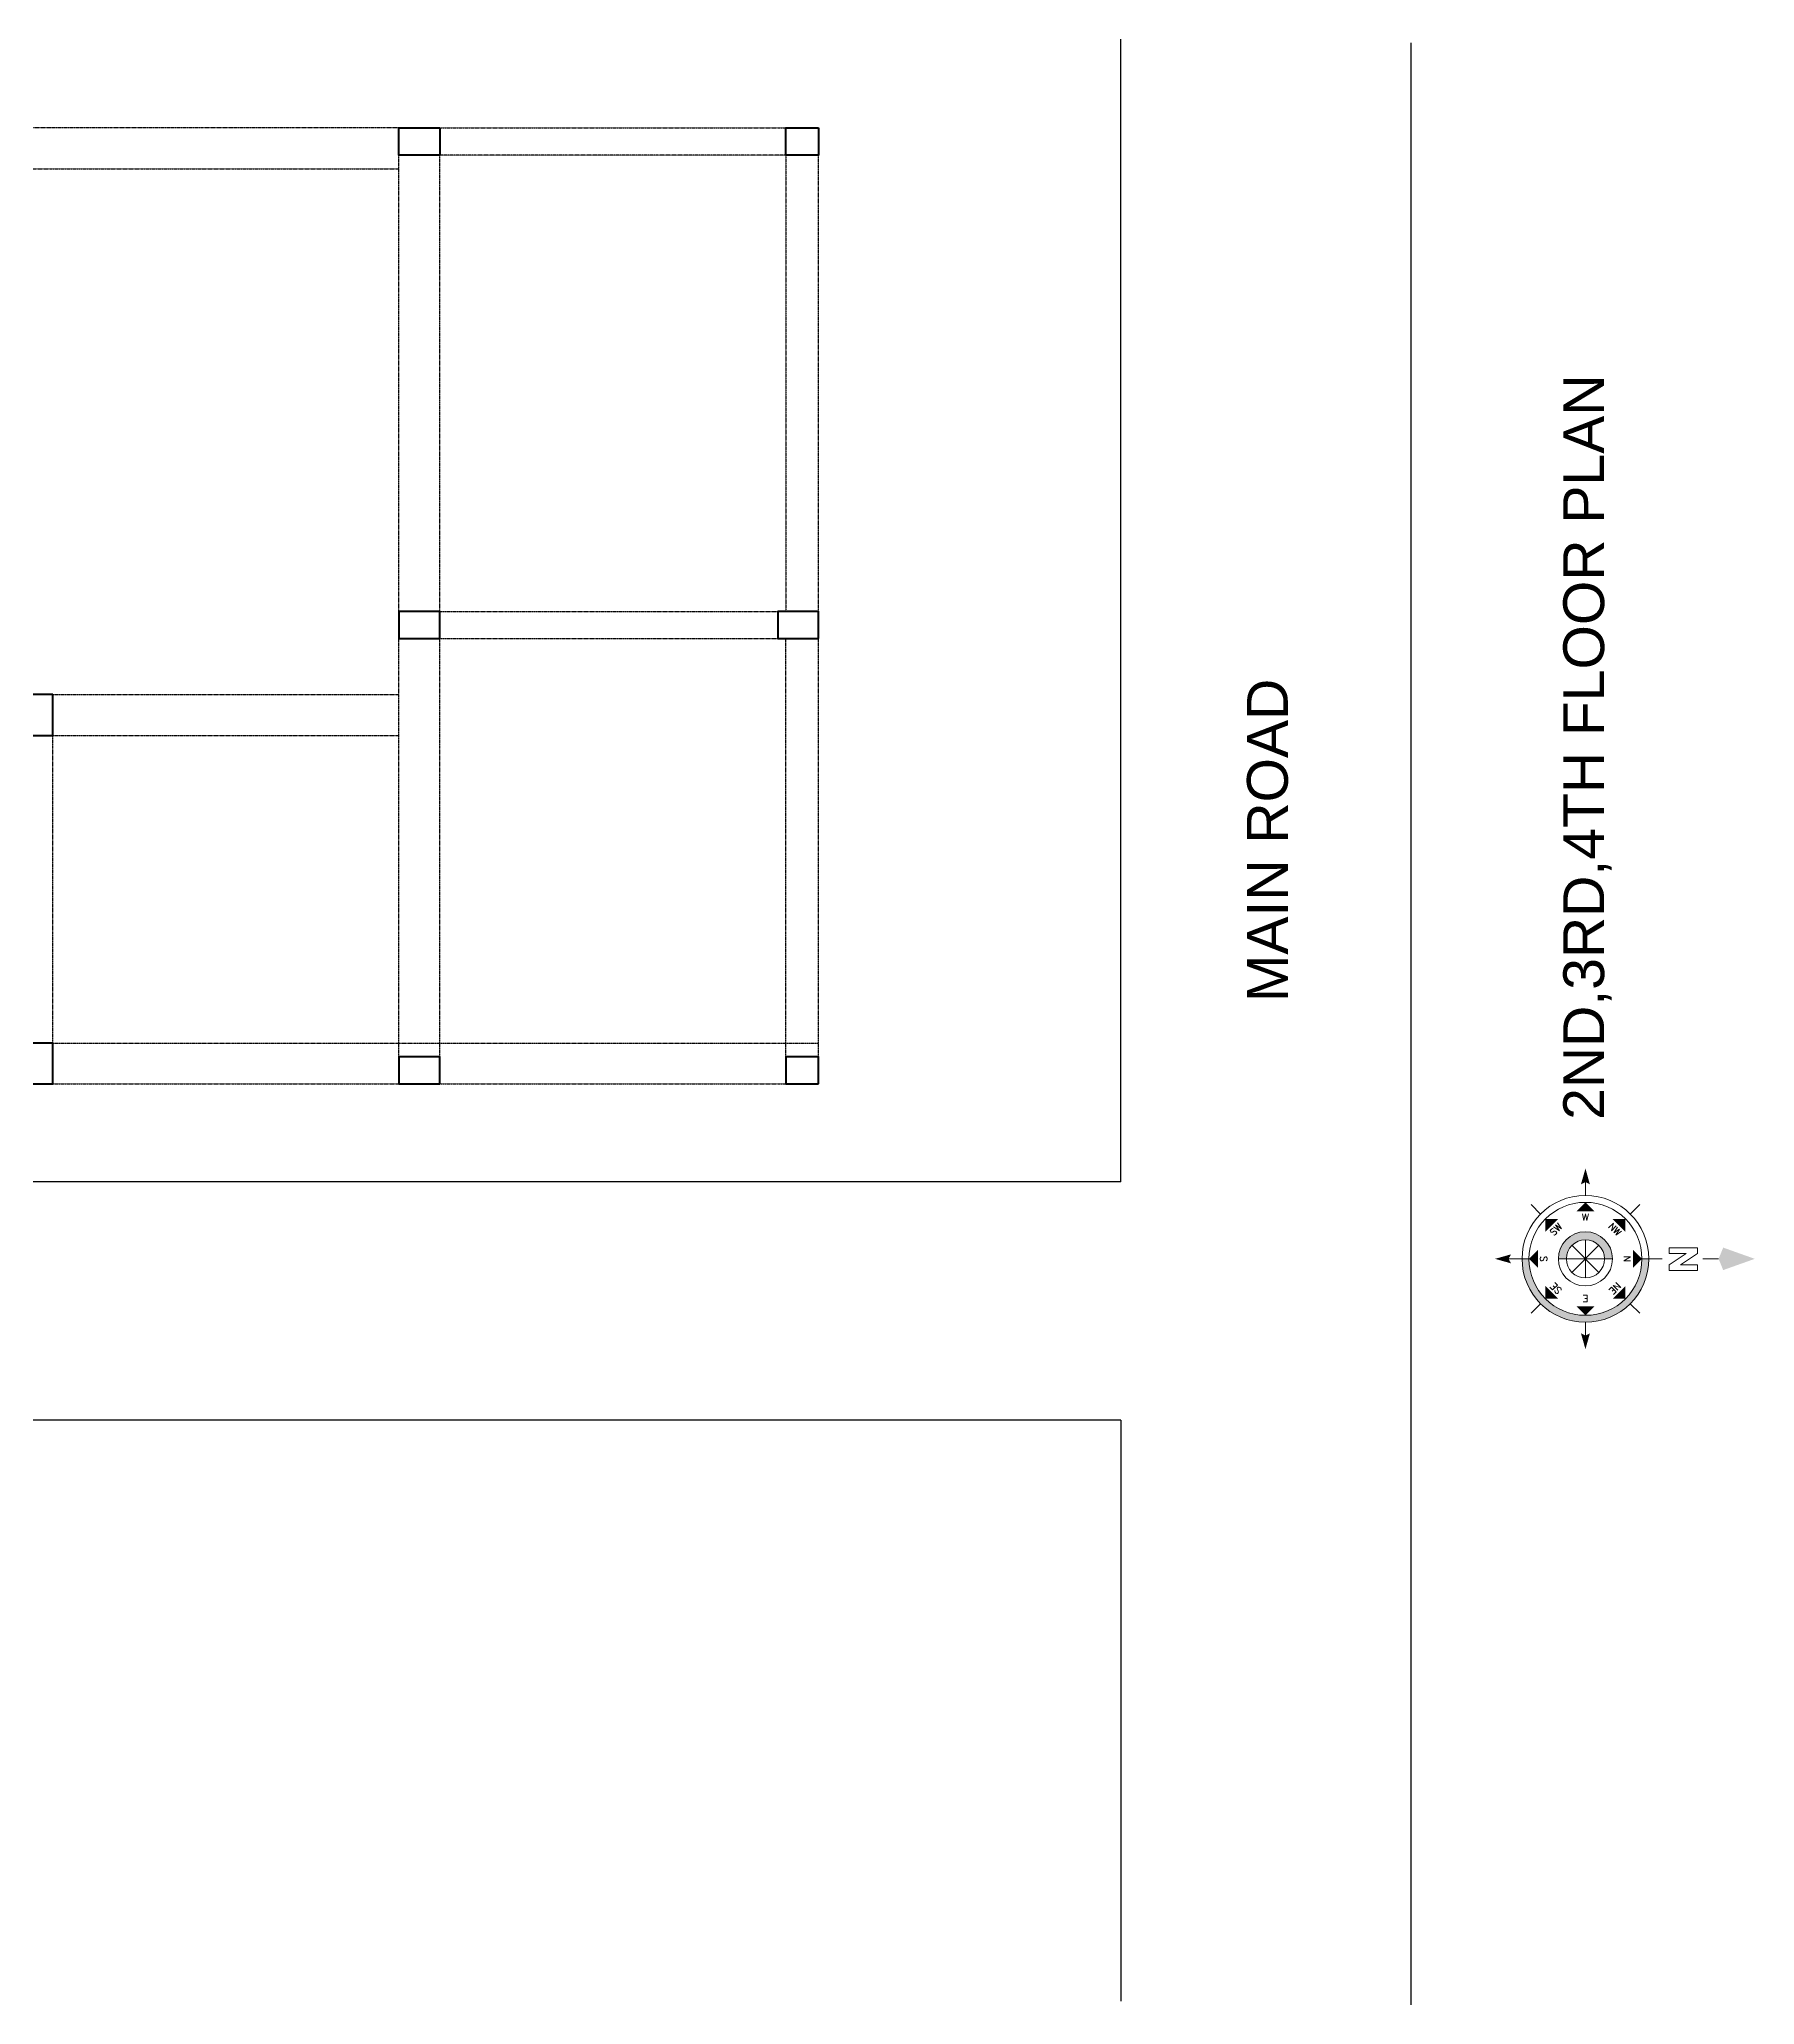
# Model space of a CAD drawing. Header units: inches. Extents: x -54558 to 35158, y -4190 to 41945.
# Drawn here: x -51921 to -51292, y 3616 to 4337 of the extents above; entities that cross this region are included whole.
import ezdxf
from ezdxf.enums import TextEntityAlignment as Align

# ---------------------------------------------------------------- set-up
doc = ezdxf.new("R2010")
doc.units = ezdxf.units.IN
doc.header["$MEASUREMENT"] = 0
doc.linetypes.add('AUDIT_I_190731160832-11', pattern=[0.375, 0.25, -0.125])
doc.linetypes.add('Dash 1_16_', pattern=[3.175, 1.5875, -1.5875])
doc.layers.get('0').update_dxf_attribs({"true_color": 0xe4c8de})
for name, color, linetype, lineweight in [('A-FURN-FIXD', 44, 'Continuous', 9), ('colum', 241, 'Continuous', 40), ('ROAD', 251, 'Continuous', 30)]:
    doc.layers.add(name, color=color, linetype=linetype, lineweight=lineweight)
doc.layers.add('title', color=7, linetype='Continuous')
doc.styles.add('Arial', font='arial.ttf')
doc.styles.add('ROMANS', font='romans.shx', dxfattribs={"width": 0.8})

# ---------------------------------------------------------------- blocks, each defined once
blk = doc.blocks.new('Anno_North_J_Metric')
at = {"layer": 'title', "lineweight": 18}
h = blk.add_hatch(color=256, dxfattribs=at)
h.paths.add_polyline_path([(4.17, 0), (4.68, 0, 1), (-4.68, 0), (-4.17, 0, -1)])
h.paths.add_polyline_path([(-1.41, 0), (-2, 0, 1), (2, 0), (1.41, 0, -1)])
for p, q in [((0, 4.68), (0, 5.67)), ((-3.31, 3.31), (-4.01, 4.01)), ((3.31, 3.31), (4.01, 4.01)), ((-8.67, 0), (-9.83, 0)), ((-8.27, 0.86), (-6.17, 0.86)), ((-8.27, 0.44), (-8.27, 0.86)), ((-7.01, 0.44), (-8.27, 0.44)), ((-8.27, -0.4), (-7.01, 0.44)), ((-6.17, 0.44), (-7.43, -0.4)), ((-6.17, 0.86), (-6.17, 0.44)), ((-4.68, 0), (-5.67, 0)), ((-4.68, 0), (-4.17, 0)), ((1, -1), (-1, 1)), ((1, 1), (-1, -1)), ((-1, 1), (1, -1)), ((-1, -1), (1, 1)), ((0, -1.41), (0, 1.41)), ((0, 1.41), (0, -1.41)), ((1.41, 0), (2, 0)), ((4.68, 0), (4.17, 0)), ((4.68, 0), (5.67, 0)), ((-8.27, -0.82), (-8.27, -0.4)), ((-6.17, -0.82), (-8.27, -0.82)), ((-7.43, -0.4), (-6.17, -0.4)), ((-6.17, -0.4), (-6.17, -0.82)), ((-1.41, 0), (-2, 0)), ((1.41, 0), (-1.41, 0)), ((-1.41, 0), (1.41, 0)), ((-3.31, -3.31), (-4.01, -4.01)), ((3.31, -3.31), (4.01, -4.01)), ((0, -4.68), (0, -5.67))]:
    blk.add_line(p, q, dxfattribs=at)
for radius in [4.68, 4.17, 2, 1.41]:
    blk.add_circle((0, 0), radius, dxfattribs=at)
for points in [[(-0.33, 5.5), (0, 5.67), (0, 6.67)], [(0, 6.67), (0.33, 5.5), (0, 5.67)], [(-2.95, 2.95), (-2, 2.95), (-2.95, 2)], [(0, 4.17), (0.67, 3.5), (-0.67, 3.5)], [(2.95, 2.95), (2.95, 2), (2, 2.95)], [(-9.83, 0), (-10.17, 0.83), (-12.5, 0)], [(-12.5, 0), (-10.17, -0.83), (-9.83, 0)], [(-4.17, 0), (-3.5, 0.67), (-3.5, -0.67)], [(4.17, 0), (3.5, -0.67), (3.5, 0.67)], [(5.5, 0.33), (5.67, 0), (6.67, 0)], [(6.67, 0), (5.5, -0.33), (5.67, 0)], [(-2.95, -2.95), (-2.95, -2), (-2, -2.95)], [(2.95, -2.95), (2, -2.95), (2.95, -2)], [(0, -4.17), (-0.67, -3.5), (0.67, -3.5)], [(0, -6.67), (-0.33, -5.5), (0, -5.67)], [(0.33, -5.5), (0, -5.67), (0, -6.67)]]:
    blk.add_solid(points, dxfattribs=at)
at = {"layer": 'title', "lineweight": 18, "style": 'ROMANS'}
blk.add_text('E', height=0.5, dxfattribs=at).set_placement((0, 2.67), align=Align.CENTER)
for s, rotation, p in [('NE', 45, (-2, 2)), ('SE', 315, (2, 2)), ('N', 90, (-2.83, 0)), ('S', 90, (3.33, 0)), ('NW', 135, (-2, -2)), ('W', 180, (0, -2.83)), ('SW', 225, (2, -2))]:
    blk.add_text(s, height=0.5, rotation=rotation, dxfattribs=at).set_placement(p, align=Align.CENTER)
blk = doc.blocks.new('North')
at = {"layer": 'title', "linetype": 'Dash 1_16_', "lineweight": 20, "xscale": 79.54979519464541, "yscale": 79.54979519464541, "zscale": 79.54979519464541, "rotation": 270}
blk.add_blockref('Anno_North_J_Metric', (8025510, 1107807), dxfattribs=at)

msp = doc.modelspace()

# ---------------------------------------------------------------- linework, layer by layer
at = {"linetype": 'AUDIT_I_190731160832-11', "ltscale": 0.25}
for p, q in [((-51789.35, 4304.69), (-51967.35, 4304.69)), ((-51774.35, 4304.69), (-51647.35, 4304.69)), ((-51789.35, 3963.719), (-51789.35, 4294.69)), ((-51647.35, 4294.69), (-51774.35, 4294.69)), ((-51774.35, 3963.719), (-51774.35, 4294.69)), ((-51647.35, 4294.69), (-51647.35, 4127.19)), ((-51635.35, 4127.19), (-51635.35, 4294.69)), ((-51967.35, 4289.69), (-51789.35, 4289.69)), ((-51774.35, 4127.19), (-51650.35, 4127.19)), ((-51774.35, 4117.19), (-51650.35, 4117.19)), ((-51647.35, 3963.719), (-51647.35, 4117.19)), ((-51635.35, 3963.719), (-51635.35, 4117.19)), ((-51916.35, 4096.69), (-51789.35, 4096.69)), ((-51916.35, 3968.719), (-51916.35, 4081.69)), ((-51916.35, 4081.69), (-51789.35, 4081.69)), ((-51916.35, 3968.719), (-51635.35, 3968.719)), ((-51916.35, 3953.719), (-51789.35, 3953.719)), ((-51774.35, 3953.719), (-51647.35, 3953.719))]:
    msp.add_line(p, q, dxfattribs=at)
at = {"layer": 'colum'}
for points in [[(-51774.35, 4304.69), (-51774.35, 4294.69), (-51789.35, 4294.69), (-51789.35, 4304.69)], [(-51635.35, 4304.69), (-51635.35, 4294.69), (-51647.35, 4294.69), (-51647.35, 4304.69)], [(-51774.35, 4117.19), (-51774.35, 4127.19), (-51789.35, 4127.19), (-51789.35, 4117.19)], [(-51635.35, 4117.19), (-51635.35, 4127.19), (-51650.35, 4127.19), (-51650.35, 4117.19)], [(-51916.35, 4096.69), (-51926.35, 4096.69), (-51926.35, 4081.69), (-51916.35, 4081.69)], [(-51916.35, 3968.719), (-51926.35, 3968.719), (-51926.35, 3953.719), (-51916.35, 3953.719)], [(-51774.35, 3953.719), (-51774.35, 3963.719), (-51789.35, 3963.719), (-51789.35, 3953.719)], [(-51635.35, 3953.719), (-51635.35, 3963.719), (-51647.35, 3963.719), (-51647.35, 3953.719)]]:
    msp.add_lwpolyline(points, close=True, dxfattribs=at)
at = {"layer": 'ROAD'}
for p, q in [((-51524.35, 3917.826), (-51524.35, 4337.191)), ((-51417.87, 3615.729), (-51417.87, 4335.877)), ((-51524.35, 3917.826), (-52448.284, 3917.826)), ((-51524.35, 3830.267), (-52449.547, 3830.267)), ((-51524.35, 3830.267), (-51524.35, 3617.043))]:
    msp.add_line(p, q, dxfattribs=at)

# ---------------------------------------------------------------- block references
at = {"layer": 'A-FURN-FIXD', "lineweight": 30, "xscale": 0.0625, "yscale": 0.0625, "zscale": 0.0625, "rotation": 270}
msp.add_blockref('North', (-120591.809, 505483.892), dxfattribs=at)

# ---------------------------------------------------------------- texts
at = {"char_height": 15, "attachment_point": 1, "rotation": 90, "style": 'Arial'}
for s, insert, width in [('2ND,3RD,4TH FLOOR PLAN', (-51362.006, 3940.539), 343.72885), ('MAIN ROAD', (-51478.095, 3983.736), 161.39351)]:
    msp.add_mtext(s, dxfattribs=dict(at, insert=insert, width=width))

doc.saveas('drawing.dxf')
